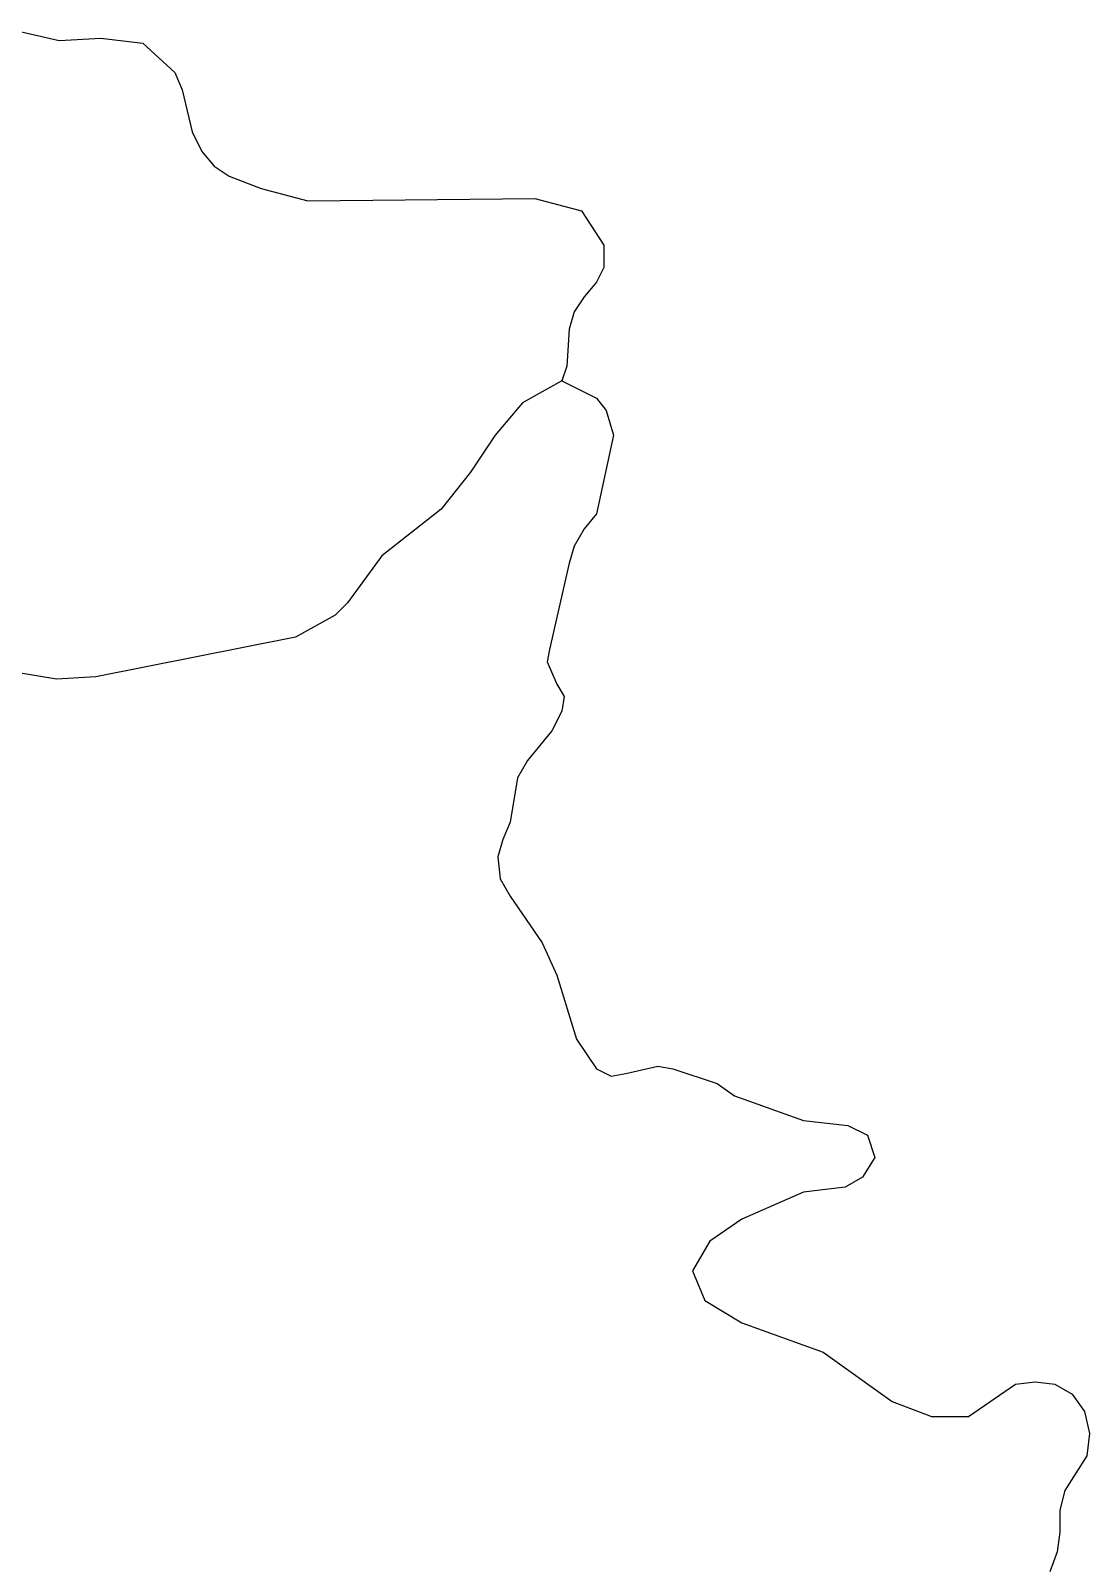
# Model space of a CAD drawing. Header units: metres. Extents: x 0 to 1325, y -1 to 773.
# Drawn here: x 955.57 to 959.86, y 216.49 to 222.71 of the extents above; entities that cross this region are included whole.
import ezdxf

# ---------------------------------------------------------------- set-up
doc = ezdxf.new("R2010")
doc.units = ezdxf.units.M

msp = doc.modelspace()

# ---------------------------------------------------------------- linework, layer by layer
at = {"layer": 'SCORE'}
for points in [[(955.51, 222.708), (955.68, 222.668)], [(955.68, 222.668), (955.85, 222.678)], [(955.85, 222.678), (956.02, 222.658)], [(956.02, 222.658), (956.15, 222.538)], [(956.15, 222.538), (956.18, 222.468)], [(956.18, 222.468), (956.22, 222.298)], [(956.22, 222.298), (956.26, 222.218)], [(956.26, 222.218), (956.31, 222.158)], [(956.31, 222.158), (956.37, 222.118)], [(956.37, 222.118), (956.5, 222.068)], [(956.5, 222.068), (956.69, 222.018)], [(956.69, 222.018), (957.61, 222.028)], [(957.61, 222.028), (957.8, 221.978)], [(957.8, 221.978), (957.89, 221.838)], [(957.89, 221.838), (957.89, 221.748)], [(957.89, 221.748), (957.86, 221.688)], [(957.86, 221.688), (957.81, 221.628)], [(957.81, 221.628), (957.77, 221.568)], [(957.77, 221.568), (957.75, 221.498)], [(957.75, 221.498), (957.74, 221.348)], [(957.74, 221.348), (957.72, 221.288)], [(957.72, 221.288), (957.56, 221.198)], [(957.72, 221.288), (957.86, 221.218)], [(957.56, 221.198), (957.45, 221.068)], [(957.86, 221.218), (957.9, 221.168)], [(957.9, 221.168), (957.93, 221.068)], [(957.45, 221.068), (957.35, 220.918)], [(957.93, 221.068), (957.86, 220.748)], [(957.35, 220.918), (957.23, 220.768)], [(957.23, 220.768), (956.99, 220.578)], [(957.86, 220.748), (957.81, 220.688)], [(957.81, 220.688), (957.77, 220.618)], [(956.99, 220.578), (956.85, 220.388)], [(957.77, 220.618), (957.75, 220.548)], [(957.75, 220.548), (957.67, 220.198)], [(956.85, 220.388), (956.8, 220.338)], [(956.8, 220.338), (956.64, 220.248)], [(956.64, 220.248), (955.83, 220.088)], [(957.67, 220.198), (957.66, 220.148)], [(955.67, 220.078), (955.37, 220.128)], [(957.66, 220.148), (957.7, 220.058)], [(955.83, 220.088), (955.67, 220.078)], [(957.7, 220.058), (957.73, 220.008)], [(957.73, 220.008), (957.72, 219.948)], [(957.72, 219.948), (957.68, 219.868)], [(957.68, 219.868), (957.58, 219.748)], [(957.58, 219.748), (957.54, 219.678)], [(957.54, 219.678), (957.51, 219.498)], [(957.51, 219.498), (957.48, 219.428)], [(957.48, 219.428), (957.46, 219.358)], [(957.46, 219.358), (957.47, 219.268)], [(957.47, 219.268), (957.51, 219.198)], [(957.51, 219.198), (957.64, 219.008)], [(957.64, 219.008), (957.7, 218.878)], [(957.7, 218.878), (957.78, 218.618)], [(957.78, 218.618), (957.86, 218.498)], [(957.86, 218.498), (957.92, 218.468)], [(957.92, 218.468), (957.98, 218.478)], [(957.98, 218.478), (958.11, 218.508)], [(958.11, 218.508), (958.17, 218.498)], [(958.17, 218.498), (958.35, 218.438)], [(958.35, 218.438), (958.42, 218.388)], [(958.42, 218.388), (958.7, 218.288)], [(958.7, 218.288), (958.88, 218.268)], [(958.88, 218.268), (958.96, 218.228)], [(958.96, 218.228), (958.99, 218.138)], [(958.99, 218.138), (958.94, 218.058)], [(958.87, 218.018), (958.7, 217.998)], [(958.94, 218.058), (958.87, 218.018)], [(958.7, 217.998), (958.45, 217.888)], [(958.45, 217.888), (958.32, 217.798)], [(958.32, 217.798), (958.25, 217.678)], [(958.25, 217.678), (958.3, 217.558)], [(958.3, 217.558), (958.45, 217.468)], [(958.45, 217.468), (958.78, 217.348)], [(958.78, 217.348), (959.06, 217.148)], [(959.37, 217.088), (959.56, 217.218)], [(959.56, 217.218), (959.64, 217.228)], [(959.64, 217.228), (959.72, 217.218)], [(959.72, 217.218), (959.79, 217.178)], [(959.06, 217.148), (959.22, 217.088)], [(959.79, 217.178), (959.84, 217.108)], [(959.22, 217.088), (959.37, 217.088)], [(959.84, 217.108), (959.86, 217.018)], [(959.86, 217.018), (959.85, 216.928)], [(959.85, 216.928), (959.76, 216.788)], [(959.76, 216.788), (959.74, 216.708)], [(959.74, 216.708), (959.74, 216.618)], [(959.74, 216.618), (959.73, 216.538)], [(959.73, 216.538), (959.7, 216.458)]]:
    msp.add_lwpolyline(points, dxfattribs=at)

doc.saveas('drawing.dxf')
